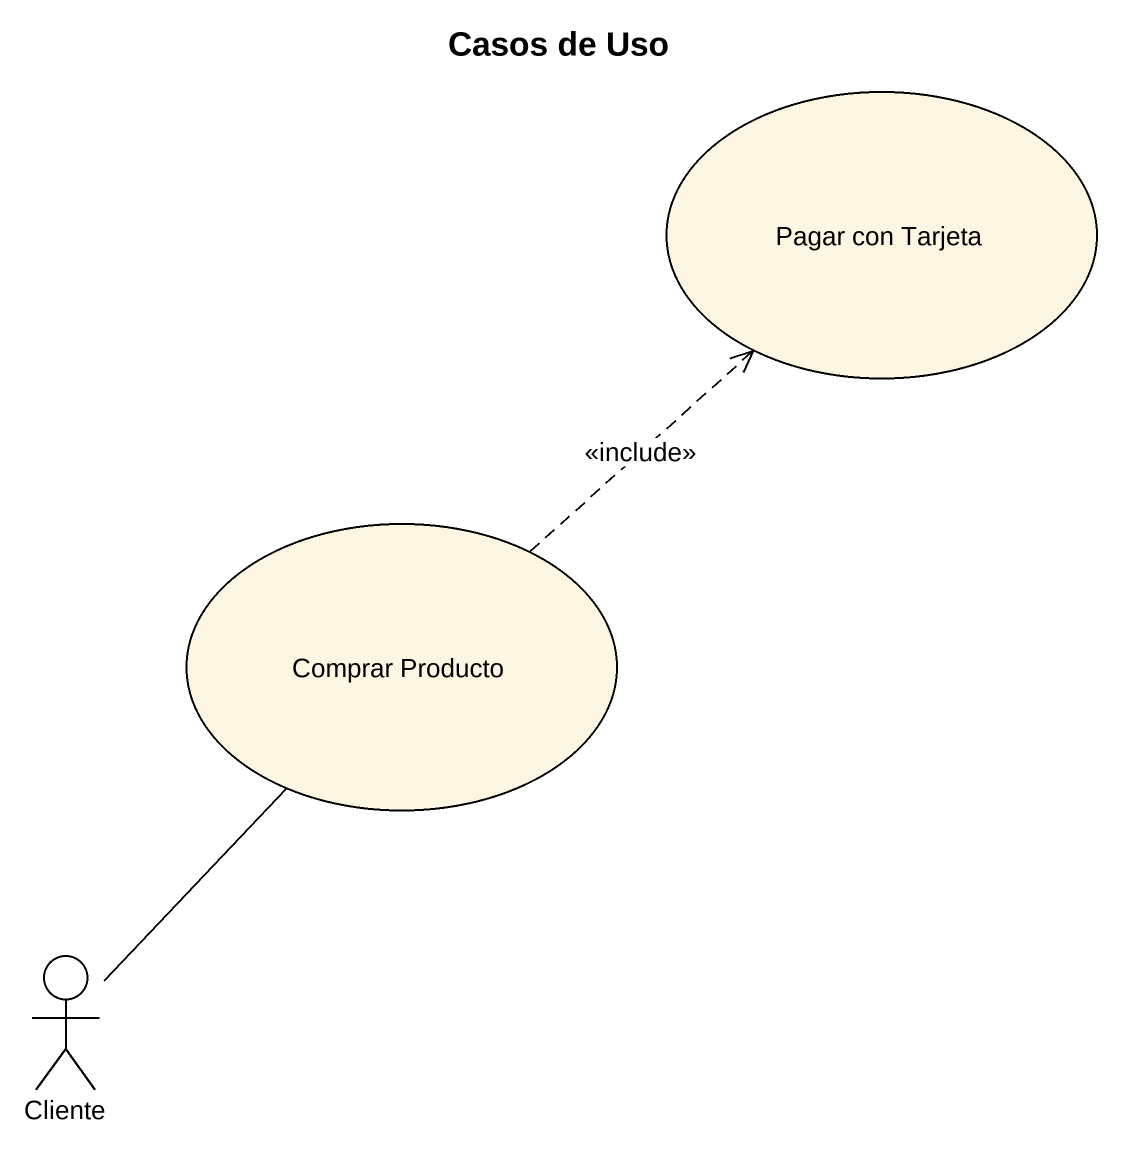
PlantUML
@startuml
title Casos de Uso
usecase "Pagar con Tarjeta" as Pagar_con_Tarjeta
usecase "Comprar Producto" as Comprar_Producto
actor Cliente
Comprar_Producto .up.> Pagar_con_Tarjeta : <<include>>
Cliente -up- Comprar_Producto
@enduml
